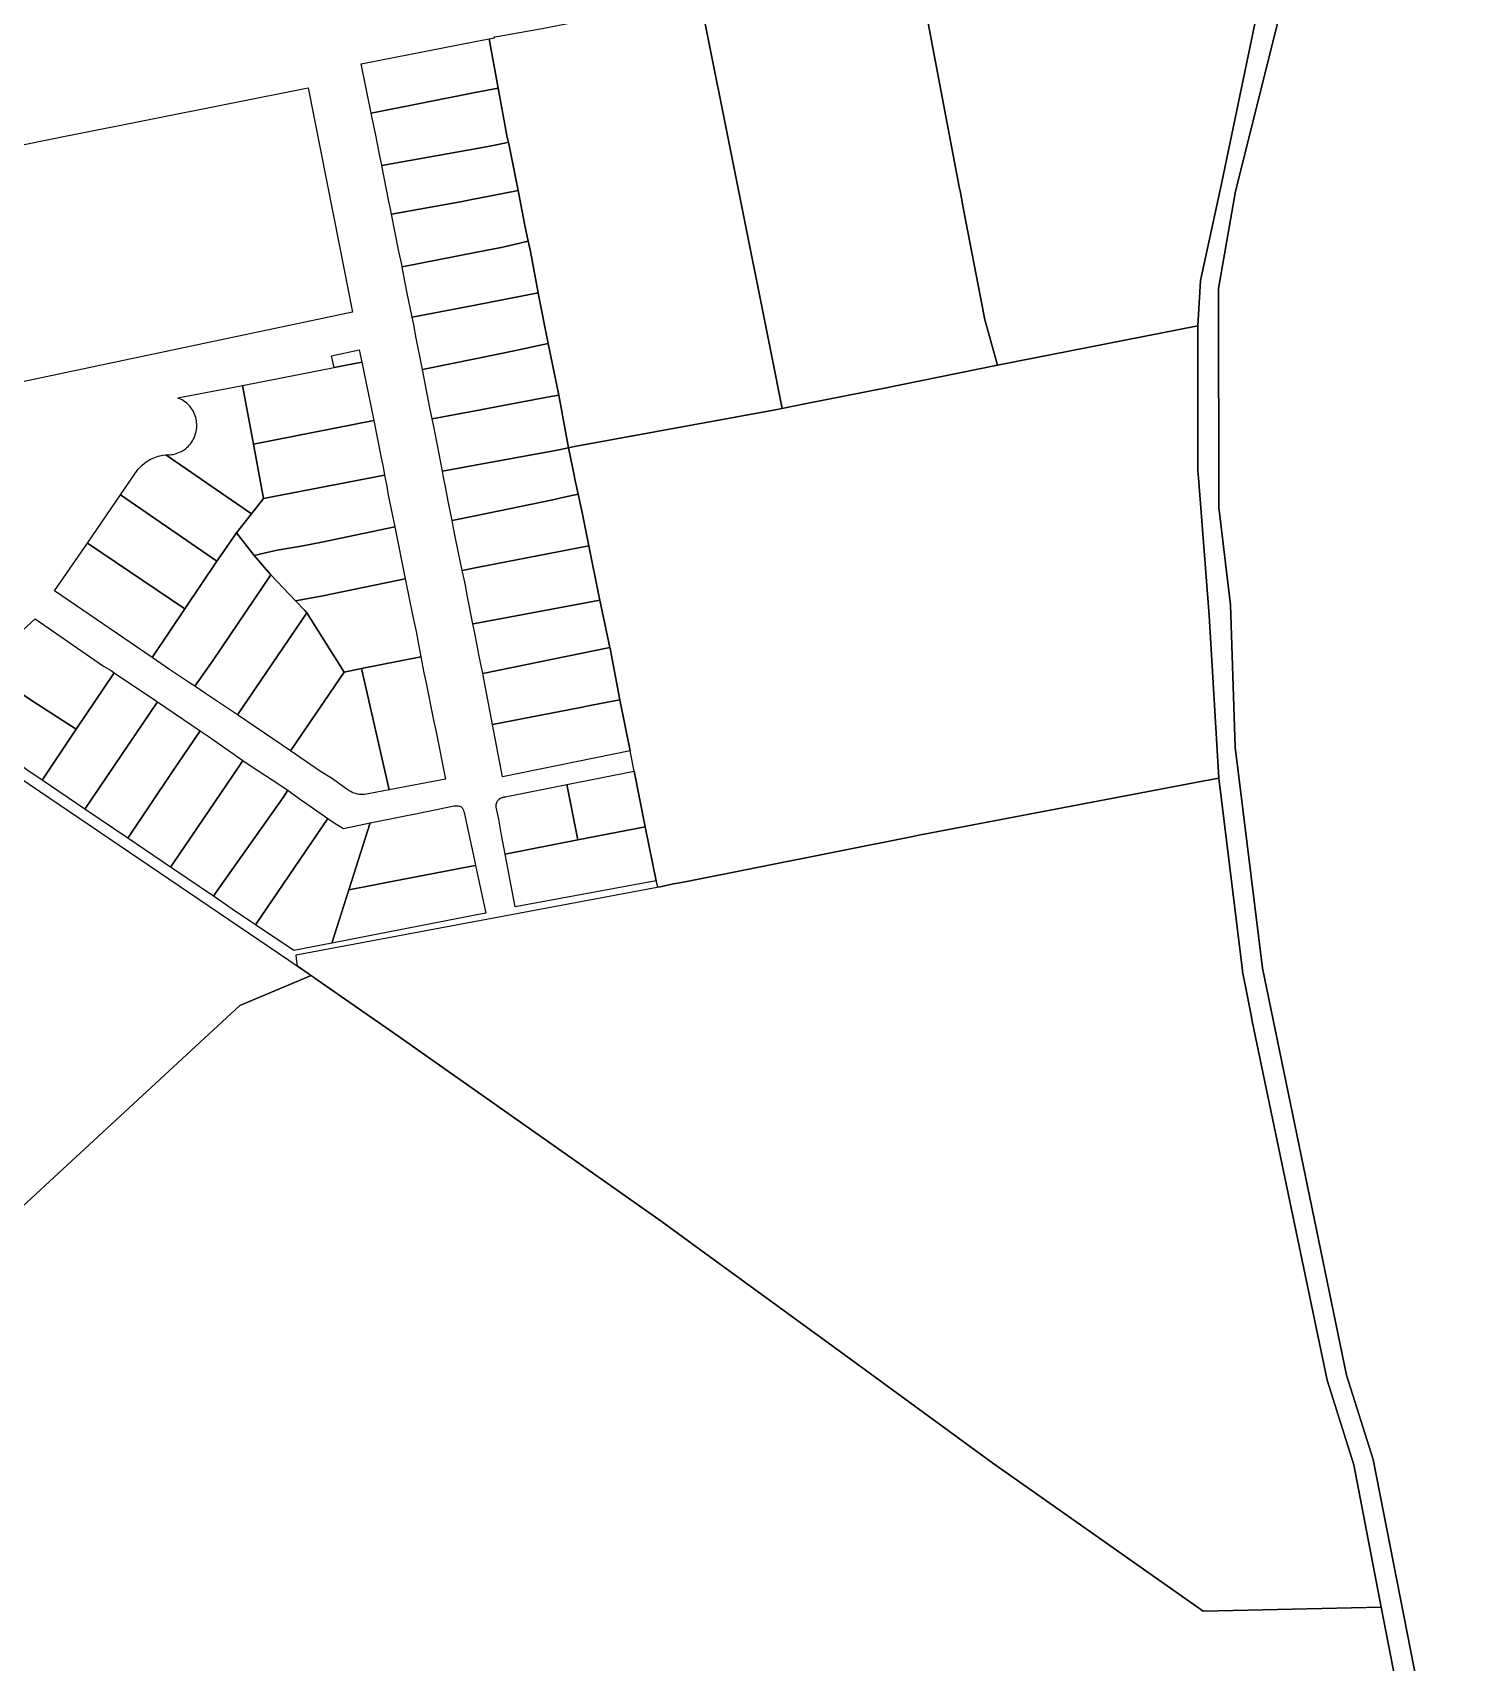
# Model space of a CAD drawing. Header units: metres. Extents: x 3 to 1005126, y 39 to 4383651.
# Drawn here: x 478735 to 479289, y 4368658 to 4369286 of the extents above; entities that cross this region are included whole.
import ezdxf

# ---------------------------------------------------------------- set-up
doc = ezdxf.new("R2010")
doc.units = ezdxf.units.M
doc.header["$MEASUREMENT"] = 0
doc.layers.add('TM_Llucmajor', color=7, linetype='Continuous')

msp = doc.modelspace()

# ---------------------------------------------------------------- linework, layer by layer
at = {"layer": 'TM_Llucmajor', "linetype": 'Continuous', "flags": 128}
for points in [[(479280.09, 4368595.58), (479252.64, 4368735.94), (479242.31, 4368768.36), (479209.87, 4368925.38), (479199.39, 4369010.6), (479197.59, 4369065.58), (479193, 4369103.02), (479192.89, 4369187.54), (479199.43, 4369225.12), (479217.02, 4369294.9), (479224.96, 4369344.02), (479226.01, 4369349.09), (479227.41, 4369356.44), (479238.24, 4369413.12), (479261.05, 4369543.59), (479266.96, 4369607.23), (479267.86, 4369615.01), (479267.86, 4369615.01), (479274.22, 4369669.52), (479279, 4369698.26), (479282.97, 4369725.08), (479286.29, 4369765.21), (479289.33, 4369828.19)], [(479289.33, 4369828.19), (479286.29, 4369765.21), (479282.97, 4369725.08), (479279, 4369698.26), (479274.22, 4369669.52), (479267.86, 4369615.01), (479266.96, 4369607.23), (479261.05, 4369543.59), (479238.24, 4369413.12), (479227.41, 4369356.44), (479227.41, 4369356.44), (479226.01, 4369349.09), (479224.96, 4369344.02), (479217.02, 4369294.9), (479199.43, 4369225.12), (479192.89, 4369187.54), (479193, 4369103.02), (479197.59, 4369065.58), (479199.39, 4369010.6), (479209.87, 4368925.38), (479242.31, 4368768.36), (479252.64, 4368735.94), (479280.09, 4368595.58)], [(479272.3, 4368593.71), (479255.64, 4368678.9), (479245.07, 4368733.82), (479234.82, 4368766.54), (479205.94, 4368904.95), (479205.37, 4368907.85), (479203.2, 4368918.92), (479202.2, 4368924), (479202.16, 4368924.46), (479193.02, 4368998.64), (479189.33, 4369061.44), (479185.21, 4369114.54), (479185.01, 4369117.12), (479184.97, 4369141.29), (479184.92, 4369173.1), (479185.93, 4369190.6), (479194.07, 4369227.86), (479207.75, 4369293.32)], [(478695.65, 4369022.37), (478834.31, 4368928.43), (478834.31, 4368928.43), (478837.28, 4368926.41), (478837.69, 4368926.13), (478842.85, 4368922.56), (478815.4, 4368910.95), (478461.6, 4368584.09)], [(478461.6, 4368584.09), (478815.4, 4368910.95), (478842.85, 4368922.56), (478845.22, 4368920.91), (478876.3, 4368899.35), (478901.52, 4368881.61), (478977.87, 4368827.84), (478993.26, 4368816.6), (479047.05, 4368777.37), (479105.91, 4368734.42), (479114.09, 4368728.67), (479187, 4368677.39), (479255.64, 4368678.9), (479272.3, 4368593.71)]]:
    msp.add_lwpolyline(points, dxfattribs=at)
for points in [[(479075.03, 4369321.13), (479074.83, 4369322.19), (479092.61, 4369325.88), (479218.39, 4369350.53), (479218.06, 4369348.76), (479207.75, 4369293.32), (479194.07, 4369227.86), (479185.93, 4369190.6), (479184.92, 4369173.1), (479107.63, 4369157.92), (479103.27, 4369173.6), (479102.75, 4369175.45), (479101.73, 4369180.81), (479094.74, 4369217.31), (479093.25, 4369225.13), (479093.15, 4369225.63), (479092.94, 4369226.76), (479084.57, 4369270.83), (479080.05, 4369294.64), (479075.52, 4369318.54), (479075.03, 4369321.13)], [(479075.9, 4369316.53), (479080.05, 4369294.64), (479084.57, 4369270.83), (479092.94, 4369226.76), (479093.15, 4369225.63), (479093.25, 4369225.13), (479094.74, 4369217.31), (479101.73, 4369180.81), (479102.75, 4369175.45), (479103.27, 4369173.6), (479107.63, 4369157.92), (479070.36, 4369150.4), (479064.06, 4369149.14), (479033.36, 4369142.99), (479024.61, 4369141.23), (479020.48, 4369161.89), (478992.82, 4369300), (479014.86, 4369304.39), (479075.9, 4369316.53)], [(478913.62, 4369284.25), (478913.56, 4369284.55), (478915.25, 4369284.85), (478933.39, 4369288.05), (478992.82, 4369300), (479020.48, 4369161.89), (479024.61, 4369141.23), (479021.2, 4369140.55), (478944.55, 4369126.53), (478942.22, 4369126.11), (478938.4, 4369146.4), (478934.38, 4369166.26), (478930.44, 4369185.69), (478930.41, 4369185.88), (478927.53, 4369201.85), (478926.64, 4369205.76), (478925.39, 4369211.79), (478922.7, 4369225.31), (478919, 4369243.95), (478918.56, 4369245.76), (478917.11, 4369253.64), (478915.05, 4369264.81), (478911.53, 4369283.87), (478913.62, 4369284.25)], [(478866.08, 4369255.19), (478862.22, 4369274.13), (478906.12, 4369282.8), (478911.53, 4369283.87), (478915.05, 4369264.81), (478906.12, 4369263.06), (478866.08, 4369255.19)], [(478696.82, 4369215.3), (478692.79, 4369235.11), (478749.24, 4369246.47), (478749.4, 4369246.5), (478841.74, 4369264.96), (478853.77, 4369204.55), (478858.81, 4369178.4), (478710.71, 4369147.12), (478708.93, 4369155.87), (478708.01, 4369160.4), (478704.77, 4369176.32), (478702.41, 4369187.91), (478700.89, 4369195.37), (478696.82, 4369215.3)], [(478870.18, 4369234.94), (478869.18, 4369239.98), (478867.83, 4369246.62), (478866.08, 4369255.19), (478906.12, 4369263.06), (478915.05, 4369264.81), (478918.56, 4369245.76), (478919, 4369243.95), (478918.08, 4369243.73), (478912.53, 4369242.57), (478906.12, 4369241.42), (478870.18, 4369234.94)], [(478873.93, 4369216.23), (478873.55, 4369218.19), (478872.8, 4369221.74), (478870.18, 4369234.94), (478906.12, 4369241.42), (478912.53, 4369242.57), (478918.08, 4369243.73), (478919, 4369243.95), (478922.7, 4369225.31), (478906.32, 4369222.09), (478906.12, 4369222.05), (478900.53, 4369220.98), (478873.93, 4369216.23)], [(478878, 4369195.87), (478877.82, 4369196.72), (478876.69, 4369201.84), (478873.93, 4369216.23), (478900.53, 4369220.98), (478906.12, 4369222.05), (478906.32, 4369222.09), (478922.7, 4369225.31), (478925.39, 4369211.79), (478926.64, 4369205.76), (478918.47, 4369203.9), (478916.16, 4369203.38), (478906.12, 4369201.4), (478878, 4369195.87)], [(478881.89, 4369176.4), (478879.82, 4369186.35), (478878.71, 4369192.46), (478878, 4369195.87), (478906.12, 4369201.4), (478916.16, 4369203.38), (478918.47, 4369203.9), (478926.64, 4369205.76), (478927.53, 4369201.85), (478930.41, 4369185.88), (478906.12, 4369181.13), (478881.89, 4369176.4)], [(478883.41, 4369168.38), (478882.5, 4369173.45), (478881.89, 4369176.4), (478906.12, 4369181.13), (478930.41, 4369185.88), (478930.44, 4369185.69), (478934.38, 4369166.26), (478920.54, 4369163.4), (478906.12, 4369160.42), (478885.82, 4369156.22), (478883.41, 4369168.38)], [(478944.55, 4369126.53), (479021.2, 4369140.55), (479033.36, 4369142.99), (479064.06, 4369149.14), (479070.36, 4369150.4), (479107.63, 4369157.92), (479184.92, 4369173.1), (479184.97, 4369141.29), (479185.01, 4369117.12), (479185.21, 4369114.54), (479189.33, 4369061.44), (479193.02, 4368998.64), (479186.08, 4368997.32), (479149.55, 4368990.38), (479079.34, 4368977.05), (479078.53, 4368976.89), (479075.04, 4368976.2), (478986.5, 4368958.61), (478982.72, 4368957.86), (478980.99, 4368957.52), (478977.48, 4368956.82), (478976.58, 4368956.67), (478975.98, 4368959.12), (478971.78, 4368979.89), (478967.51, 4369001.37), (478965.95, 4369009.23), (478961.94, 4369028.86), (478958.19, 4369048.63), (478958.09, 4369049.09), (478954.24, 4369067.28), (478953.99, 4369068.48), (478950.01, 4369088.29), (478947.3, 4369101.76), (478945.88, 4369108.19), (478944.52, 4369114.67), (478944.48, 4369114.86), (478942.22, 4369126.11), (478944.55, 4369126.53)], [(478851.72, 4369157.05), (478850.75, 4369161.53), (478861.47, 4369163.81), (478862.41, 4369159.17), (478851.72, 4369157.05)], [(478889.55, 4369137.19), (478888.51, 4369142.1), (478887.9, 4369145.67), (478887.43, 4369148.13), (478885.82, 4369156.22), (478906.12, 4369160.42), (478920.54, 4369163.4), (478934.38, 4369166.26), (478938.4, 4369146.4), (478935.42, 4369145.84), (478924.48, 4369143.78), (478906.12, 4369140.32), (478889.55, 4369137.19)], [(478816.44, 4369150.05), (478851.72, 4369157.05), (478862.41, 4369159.17), (478865.87, 4369142.25), (478867.02, 4369136.64), (478820.64, 4369127.43), (478816.44, 4369150.05)], [(478819.84, 4369100.61), (478786.84, 4369123.36), (478787.52, 4369123.35), (478788.2, 4369123.37), (478788.86, 4369123.44), (478789.53, 4369123.54), (478790.18, 4369123.68), (478790.84, 4369123.87), (478791.47, 4369124.09), (478792.09, 4369124.35), (478792.71, 4369124.64), (478793.28, 4369124.97), (478793.85, 4369125.34), (478794.41, 4369125.73), (478794.92, 4369126.16), (478795.41, 4369126.62), (478795.88, 4369127.11), (478796.32, 4369127.62), (478796.72, 4369128.16), (478797.1, 4369128.72), (478797.42, 4369129.31), (478797.73, 4369129.91), (478797.99, 4369130.53), (478798.22, 4369131.16), (478798.41, 4369131.81), (478798.56, 4369132.47), (478798.68, 4369133.13), (478798.76, 4369133.8), (478798.78, 4369134.47), (478798.78, 4369135.15), (478798.73, 4369135.82), (478798.66, 4369136.49), (478798.53, 4369137.15), (478798.36, 4369137.8), (478798.16, 4369138.45), (478797.91, 4369139.08), (478797.64, 4369139.69), (478797.33, 4369140.29), (478796.97, 4369140.86), (478796.59, 4369141.42), (478796.17, 4369141.95), (478795.74, 4369142.46), (478795.27, 4369142.94), (478794.76, 4369143.39), (478794.23, 4369143.8), (478793.67, 4369144.19), (478793.1, 4369144.55), (478792.52, 4369144.86), (478791.9, 4369145.15), (478791.41, 4369145.34), (478816.44, 4369150.05), (478820.64, 4369127.43), (478824.53, 4369106.49), (478819.84, 4369100.61)], [(478893.52, 4369117.09), (478891.68, 4369127.12), (478890.31, 4369133.61), (478889.55, 4369137.19), (478906.12, 4369140.32), (478924.48, 4369143.78), (478935.42, 4369145.84), (478938.4, 4369146.4), (478942.22, 4369126.11), (478937.15, 4369125.04), (478906.12, 4369119.39), (478893.52, 4369117.09)], [(478820.64, 4369127.43), (478867.02, 4369136.64), (478869.97, 4369122.17), (478870.62, 4369118.72), (478871.24, 4369115.49), (478824.53, 4369106.49), (478820.64, 4369127.43)], [(478897.28, 4369098.03), (478895.79, 4369105.54), (478895.24, 4369108.36), (478894.87, 4369110.39), (478893.95, 4369114.74), (478893.52, 4369117.09), (478906.12, 4369119.39), (478937.15, 4369125.04), (478942.22, 4369126.11), (478944.48, 4369114.86), (478944.52, 4369114.67), (478945.88, 4369108.19), (478940.5, 4369107), (478936.19, 4369106.05), (478906.12, 4369099.85), (478897.28, 4369098.03)], [(478769.34, 4369107.99), (478774.85, 4369116.02), (478776.23, 4369117.89), (478777.65, 4369119.36), (478779.24, 4369120.63), (478780.99, 4369121.68), (478781.91, 4369122.11), (478783.84, 4369122.8), (478785.84, 4369123.24), (478786.84, 4369123.36), (478819.84, 4369100.61), (478814.04, 4369093.34), (478808.02, 4369084.57), (478806.58, 4369082.42), (478769.34, 4369107.99)], [(478814.04, 4369093.34), (478819.84, 4369100.61), (478824.53, 4369106.49), (478871.24, 4369115.49), (478872.07, 4369111.17), (478872.63, 4369107.86), (478875.13, 4369095.6), (478847.03, 4369089.69), (478839.07, 4369088.14), (478829.82, 4369086.55), (478827.48, 4369086.08), (478820.89, 4369084.57), (478814.04, 4369093.34)], [(478756.57, 4369089.33), (478769.34, 4369107.99), (478806.58, 4369082.42), (478794.13, 4369063.93), (478756.57, 4369089.33)], [(478901.19, 4369078.8), (478898.73, 4369090.54), (478897.99, 4369094.47), (478897.28, 4369098.03), (478906.12, 4369099.85), (478936.19, 4369106.05), (478940.5, 4369107), (478945.88, 4369108.19), (478947.3, 4369101.76), (478950.01, 4369088.29), (478906.12, 4369079.76), (478901.19, 4369078.8)], [(478781.53, 4369045.2), (478794.13, 4369063.93), (478806.58, 4369082.42), (478808.02, 4369084.57), (478814.04, 4369093.34), (478820.89, 4369084.57), (478827.33, 4369077.03), (478805.05, 4369044.17), (478797.98, 4369034.09), (478795.93, 4369035.45), (478788.32, 4369040.57), (478781.53, 4369045.2)], [(478820.89, 4369084.57), (478827.48, 4369086.08), (478829.82, 4369086.55), (478839.07, 4369088.14), (478847.03, 4369089.69), (478875.13, 4369095.6), (478879.21, 4369075.58), (478847.43, 4369068.97), (478836.83, 4369067.06), (478827.33, 4369077.03), (478820.89, 4369084.57)], [(478781.53, 4369045.2), (478743.94, 4369070.87), (478756.57, 4369089.33), (478794.13, 4369063.93), (478781.53, 4369045.2)], [(478905.26, 4369058.18), (478903.18, 4369068.54), (478902.25, 4369073.74), (478901.19, 4369078.8), (478906.12, 4369079.76), (478950.01, 4369088.29), (478953.99, 4369068.48), (478954.24, 4369067.28), (478906.12, 4369058.34), (478905.26, 4369058.18)], [(478797.98, 4369034.09), (478805.05, 4369044.17), (478827.33, 4369077.03), (478836.83, 4369067.06), (478840.4, 4369063.31), (478841.26, 4369062.41), (478814.46, 4369023.1), (478802.16, 4369031.33), (478797.98, 4369034.09)], [(478836.83, 4369067.06), (478847.43, 4369068.97), (478879.21, 4369075.58), (478882.17, 4369061.03), (478883.43, 4369055.22), (478885.19, 4369045.42), (478862.37, 4369040.93), (478855.66, 4369039.6), (478842.75, 4369060.04), (478841.26, 4369062.41), (478840.4, 4369063.31), (478836.83, 4369067.06)], [(478814.46, 4369023.1), (478841.26, 4369062.41), (478842.75, 4369060.04), (478855.66, 4369039.6), (478834.92, 4369009.2), (478814.46, 4369023.1)], [(478906.12, 4369053.9), (478905.26, 4369058.18), (478906.12, 4369058.34), (478954.24, 4369067.28), (478958.09, 4369049.09), (478909.17, 4369039.07), (478909.06, 4369039.65), (478907.77, 4369045.68), (478906.12, 4369053.9)], [(478752.29, 4369017.51), (478735.62, 4369028.24), (478731.29, 4369031.24), (478716.35, 4369041.87), (478719.73, 4369044.93), (478722.25, 4369047.2), (478736.49, 4369060.12), (478762.78, 4369041.9), (478765.72, 4369040.17), (478766.94, 4369039.35), (478752.29, 4369017.51)], [(478912.85, 4369019.36), (478909.17, 4369039.07), (478958.09, 4369049.09), (478958.19, 4369048.63), (478961.94, 4369028.86), (478951.18, 4369026.78), (478946.16, 4369025.81), (478912.85, 4369019.36)], [(478862.37, 4369040.93), (478885.19, 4369045.42), (478886.43, 4369039.32), (478887.1, 4369036), (478890.15, 4369020.99), (478890.96, 4369017.02), (478894.76, 4368998.29), (478873.02, 4368994.16), (478862.37, 4369040.93)], [(478713.18, 4369015.66), (478698.54, 4369025.63), (478702.42, 4369029.38), (478705.02, 4369031.62), (478716.35, 4369041.87), (478731.29, 4369031.24), (478735.62, 4369028.24), (478752.29, 4369017.51), (478739.12, 4368997.88), (478733.18, 4369001.91), (478729.7, 4369004.44), (478724.25, 4369008.26), (478721.07, 4369010.41), (478713.18, 4369015.66)], [(478755.61, 4368986.71), (478739.12, 4368997.88), (478752.29, 4369017.51), (478766.94, 4369039.35), (478783.59, 4369028.07), (478755.61, 4368986.71)], [(478834.92, 4369009.2), (478855.66, 4369039.6), (478862.37, 4369040.93), (478873.02, 4368994.16), (478864.87, 4368992.61), (478864.21, 4368992.48), (478863.53, 4368992.39), (478862.84, 4368992.35), (478862.15, 4368992.36), (478861.45, 4368992.42), (478860.76, 4368992.54), (478860.08, 4368992.7), (478859.42, 4368992.91), (478858.78, 4368993.17), (478858.16, 4368993.47), (478857.58, 4368993.81), (478855.76, 4368995.04), (478850.75, 4368998.62), (478846.55, 4369001.3), (478834.92, 4369009.2)], [(478772.15, 4368975.51), (478755.61, 4368986.71), (478783.59, 4369028.07), (478800.12, 4369016.88), (478789.22, 4369000.86), (478772.15, 4368975.51)], [(478965.95, 4369009.23), (478916.7, 4368999.14), (478912.85, 4369019.36), (478946.16, 4369025.81), (478951.18, 4369026.78), (478961.94, 4369028.86), (478965.95, 4369009.23)], [(478788.7, 4368964.29), (478772.15, 4368975.51), (478789.22, 4369000.86), (478800.12, 4369016.88), (478800.45, 4369016.66), (478803.2, 4369014.85), (478816.52, 4369005.48), (478814.81, 4369002.89), (478789.86, 4368966.03), (478788.7, 4368964.29)], [(478805.18, 4368953.13), (478789.81, 4368963.56), (478788.7, 4368964.29), (478789.86, 4368966.03), (478814.81, 4369002.89), (478816.52, 4369005.48), (478817.42, 4369004.89), (478822.39, 4369001.63), (478827.81, 4368997.98), (478833.87, 4368993.98), (478832.1, 4368991.16), (478809.38, 4368959.12), (478806.54, 4368955.05), (478805.18, 4368953.13)], [(478945.79, 4368974.83), (478941.52, 4368996.2), (478967.51, 4369001.37), (478971.78, 4368979.89), (478945.79, 4368974.83)], [(478821.42, 4368942.15), (478812.44, 4368948.18), (478807.65, 4368951.45), (478805.18, 4368953.13), (478806.54, 4368955.05), (478809.38, 4368959.12), (478832.1, 4368991.16), (478833.87, 4368993.98), (478834.93, 4368993.24), (478838.28, 4368990.77), (478849.3, 4368983.13), (478821.42, 4368942.15)], [(478837.3, 4368928.94), (478837.08, 4368930.58), (478976.34, 4368956.63), (478977.48, 4368956.82), (478980.99, 4368957.52), (478982.72, 4368957.86), (478986.5, 4368958.61), (479075.04, 4368976.2), (479078.53, 4368976.89), (479079.34, 4368977.05), (479149.55, 4368990.38), (479186.08, 4368997.32), (479193.02, 4368998.64), (479202.16, 4368924.46), (479202.2, 4368924), (479203.2, 4368918.92), (479205.37, 4368907.85), (479205.94, 4368904.95), (479234.82, 4368766.54), (479245.07, 4368733.82), (479255.64, 4368678.9), (479187, 4368677.39), (479114.09, 4368728.67), (479105.91, 4368734.42), (479047.05, 4368777.37), (478993.26, 4368816.6), (478977.87, 4368827.84), (478901.52, 4368881.61), (478876.3, 4368899.35), (478837.69, 4368926.13), (478837.3, 4368928.94)], [(478917.77, 4368969.38), (478916.25, 4368977.4), (478915.33, 4368982.88), (478914.32, 4368987.48), (478914.27, 4368987.82), (478914.26, 4368988.18), (478914.28, 4368988.54), (478914.36, 4368988.91), (478914.47, 4368989.27), (478914.63, 4368989.61), (478914.83, 4368989.93), (478915.06, 4368990.23), (478915.32, 4368990.49), (478915.61, 4368990.71), (478915.9, 4368990.9), (478916.05, 4368990.97), (478916.21, 4368991.04), (478916.37, 4368991.11), (478916.53, 4368991.17), (478916.69, 4368991.23), (478916.85, 4368991.28), (478917.02, 4368991.33), (478917.19, 4368991.37), (478917.35, 4368991.4), (478917.52, 4368991.43), (478917.69, 4368991.46), (478941.52, 4368996.2), (478945.79, 4368974.83), (478917.77, 4368969.38)], [(478857.49, 4368955.64), (478865.7, 4368981.41), (478877.29, 4368983.75), (478883.83, 4368985.07), (478898.03, 4368987.95), (478898.27, 4368987.99), (478898.51, 4368988.01), (478898.75, 4368988.02), (478898.99, 4368988.02), (478899.24, 4368988.01), (478899.6, 4368988), (478900.08, 4368987.89), (478900.26, 4368987.86), (478900.65, 4368987.69), (478900.98, 4368987.41), (478901.14, 4368987.18), (478901.28, 4368986.99), (478901.41, 4368986.8), (478901.53, 4368986.59), (478901.63, 4368986.37), (478901.72, 4368986.16), (478901.8, 4368985.94), (478901.86, 4368985.71), (478901.9, 4368985.49), (478906.12, 4368965.81), (478906.29, 4368965.02), (478906.12, 4368964.99), (478872.03, 4368958.44), (478868.08, 4368957.72), (478857.49, 4368955.64)], [(478850.94, 4368935.06), (478836.25, 4368932.19), (478821.42, 4368942.15), (478849.3, 4368983.13), (478849.81, 4368982.78), (478852.83, 4368980.81), (478855.32, 4368979.31), (478865.7, 4368981.41), (478857.49, 4368955.64), (478850.94, 4368935.06)], [(478921.61, 4368949.06), (478917.77, 4368969.38), (478945.79, 4368974.83), (478971.78, 4368979.89), (478975.98, 4368959.12), (478921.61, 4368949.06)], [(478850.94, 4368935.06), (478857.49, 4368955.64), (478868.08, 4368957.72), (478872.03, 4368958.44), (478906.12, 4368964.99), (478906.29, 4368965.02), (478910.24, 4368946.64), (478906.12, 4368945.84), (478850.94, 4368935.06)]]:
    msp.add_lwpolyline(points, close=True, dxfattribs=at)

doc.saveas('drawing.dxf')
